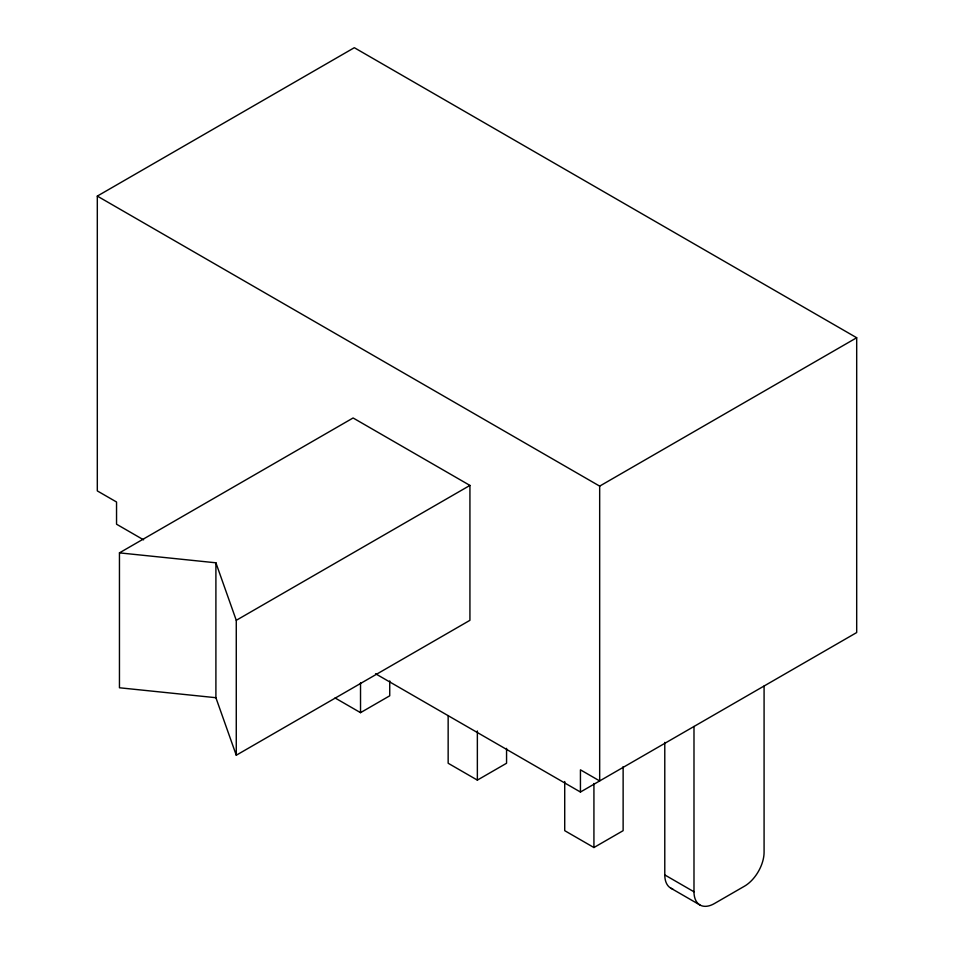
<?xml version="1.0" encoding="UTF-8"?>
<svg xmlns="http://www.w3.org/2000/svg" width="954" height="954" viewBox="0 0 954 954"><rect width="100%" height="100%" fill="white"/><g stroke="black" fill="none" stroke-linecap="round" stroke-linejoin="round"><path stroke-width="1.43" d="M143.601 539.845L116.543 524.211L116.543 502.007L97.308 490.905L97.308 196.095L354.328 47.7L856.692 337.74L856.692 632.55L580.437 792.035L375.554 673.751M119.453 552.867L353.099 417.971L469.928 485.419L469.928 620.315L236.27 755.222L215.902 697.708L215.902 562.8L119.453 552.867L119.453 687.774L215.902 697.708M236.27 755.222L236.27 620.315L469.928 485.419M97.308 196.095L599.672 486.123L856.692 337.74M335.069 697.958L360.529 712.662L389.733 695.8L389.733 680.906M448.153 715.583L448.153 763.248L477.358 780.11L506.562 763.248L506.562 748.353M564.72 781.517L564.72 830.672L593.925 847.534L623.129 830.672L623.129 766.622M664.783 742.379L664.783 874.925L693.987 891.787A28.847 16.659 -60 0 0 714.379 903.569L744.478 886.194A27.726 16.015 -60 0 0 764.082 852.232L764.082 686.009M670.757 888.138L699.962 905M215.902 562.8L236.27 620.315M693.987 726.483L693.987 891.787M599.672 486.123L599.672 780.932L580.437 769.83L580.437 792.035M593.925 783.484L593.925 847.534M477.358 730.955L477.358 780.11M360.529 682.873L360.529 712.662M672.761 889.009A28.847 16.659 -60 0 1 664.783 874.925"/></g></svg>
